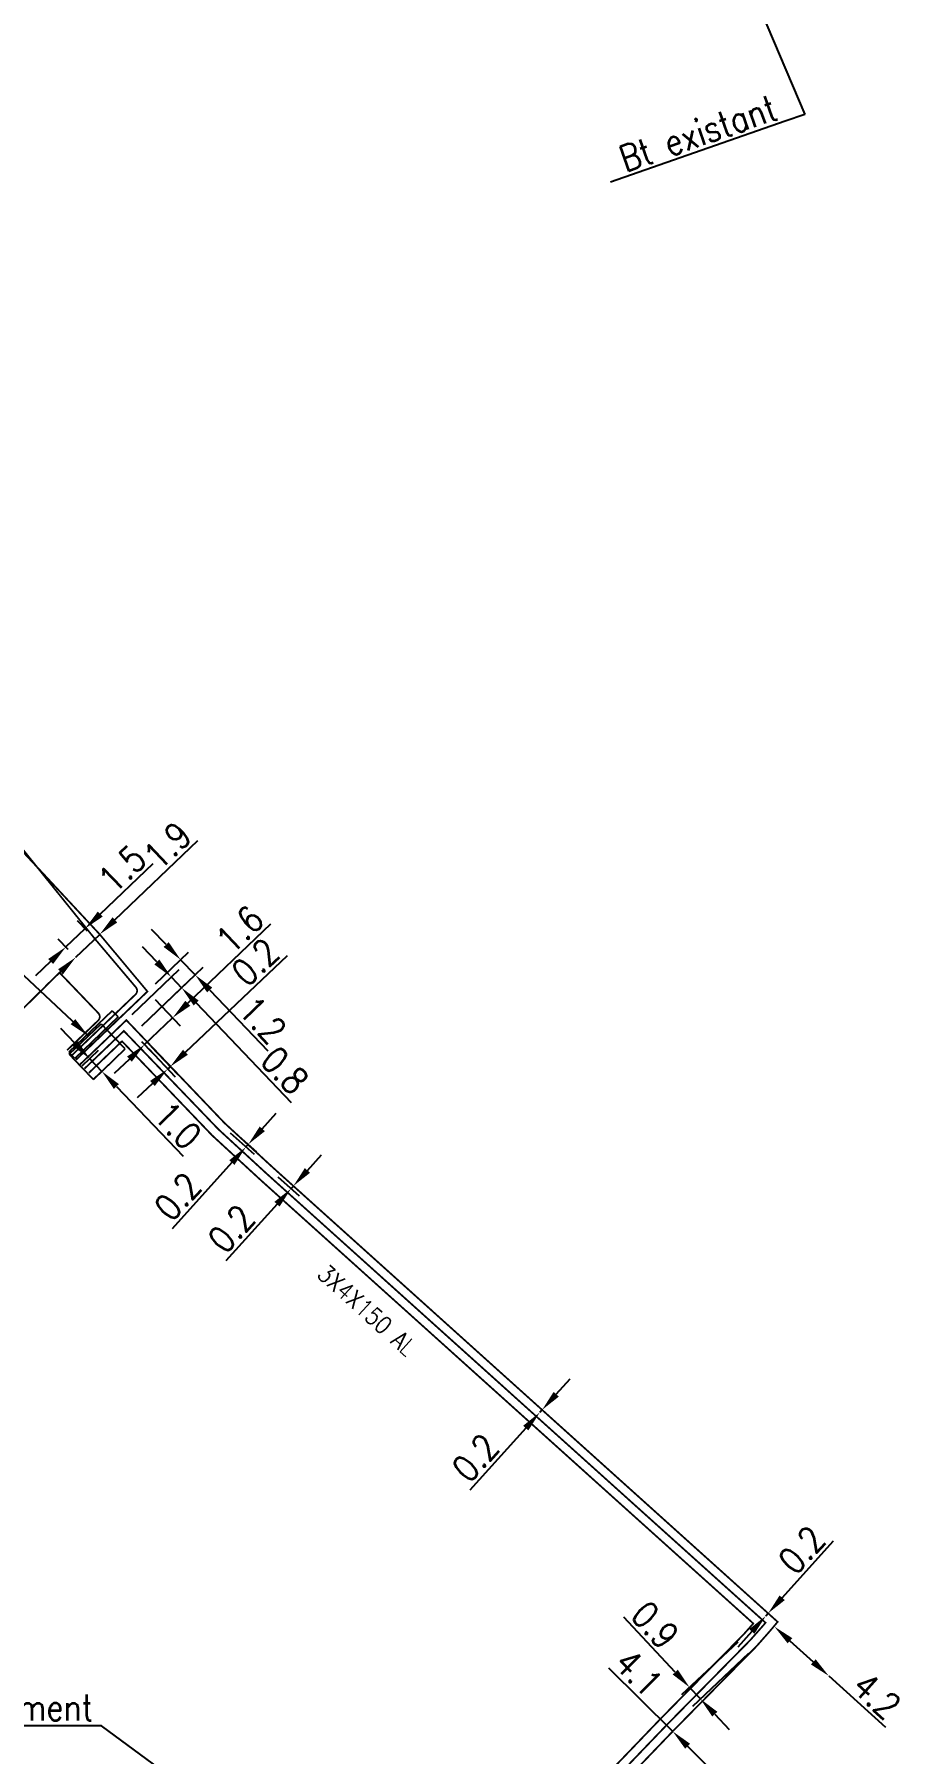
# Model space of a CAD drawing. Header units: millimetres. Extents: x 80000 to 81010, y 144000 to 145002.
# Drawn here: x 80165.6 to 80215.5, y 144738.6 to 144837 of the extents above; entities that cross this region are included whole.
import ezdxf

# ---------------------------------------------------------------- set-up
doc = ezdxf.new("R2010")
doc.units = ezdxf.units.MM
doc.header["$PDMODE"] = 34
doc.linetypes.add('B_ST_AL', pattern=[2000, 1000, 1000])
doc.layers.get('Defpoints').update_dxf_attribs({"linetype": 'CONTINUOUS'})
for name, color, linetype in [('B_100', 3, 'CONTINUOUS'), ('B_110', 1, 'CONTINUOUS'), ('B_400', 7, 'CONTINUOUS')]:
    doc.layers.add(name, color=color, linetype=linetype)
doc.styles.get("Standard").update_dxf_attribs({"font": 'romans.shx', "width": 0.85})
doc.dimstyles.get("Standard").update_dxf_attribs({"dimtxt": 1.5, "dimasz": 1.2, "dimexe": 0.625, "dimexo": 0.625, "dimgap": 0.25, "dimtad": 1, "dimdec": 1, "dimzin": 0, "dimdsep": 46, "dimtxsty": 'Standard', "dimcen": -0.5, "dimadec": 0, "dimazin": 0, "dimtfac": 1, "dimtdec": 1, "dimtmove": 0, "dimatfit": 3, "dimfxl": 0, "dimtolj": 1, "dimtzin": 0, "dimarcsym": 0})

# ---------------------------------------------------------------- blocks, each defined once
blk = doc.blocks.new('*D1224')
at = {"layer": 'B_110', "color": 0, "linetype": 'Continuous', "lineweight": -2, "transparency": 16777216}
for p, q in [((80202.136, 144739.914), (80198.49, 144743.536)), ((80204.193, 144737.87), (80202.987, 144739.068))]:
    blk.add_line(p, q, dxfattribs=at)
at = {"layer": 'B_110', "color": 0, "linetype": 'Continuous', "transparency": 16777216}
for points in [[(80203.128, 144739.21), (80202.846, 144738.927), (80202.136, 144739.914)], [(80204.334, 144738.012), (80204.052, 144737.728), (80205.045, 144737.025)]]:
    blk.add_solid(points, dxfattribs=at)
at = {"layer": 'Defpoints', "color": 0, "linetype": 'Continuous', "transparency": 16777216}
for p in [(80202.136, 144739.914), (80202.136, 144739.914), (80205.045, 144737.025)]:
    blk.add_point(p, dxfattribs=at)
at = {"layer": 'B_110', "color": 0, "linetype": 'Continuous', "transparency": 16777216, "insert": (80200.191, 144743.256), "char_height": 1.5, "attachment_point": 5, "rotation": 315.18955}
blk.add_mtext('\\A1;4.1', dxfattribs=at)
blk = doc.blocks.new('*D1225')
at = {"layer": 'B_110', "color": 0, "linetype": 'Continuous', "lineweight": -2, "transparency": 16777216}
for p, q in [((80208.843, 144745.101), (80210.176, 144743.891)), ((80211.065, 144743.085), (80214.302, 144740.147))]:
    blk.add_line(p, q, dxfattribs=at)
at = {"layer": 'B_110', "color": 0, "linetype": 'Continuous', "transparency": 16777216}
for points in [[(80208.978, 144745.249), (80208.709, 144744.953), (80207.955, 144745.907)], [(80210.311, 144744.04), (80210.042, 144743.743), (80211.065, 144743.085)]]:
    blk.add_solid(points, dxfattribs=at)
at = {"layer": 'Defpoints', "color": 0, "linetype": 'Continuous', "transparency": 16777216}
for p in [(80207.955, 144745.907), (80211.065, 144743.085), (80211.065, 144743.085)]:
    blk.add_point(p, dxfattribs=at)
at = {"layer": 'B_110', "color": 0, "linetype": 'Continuous', "transparency": 16777216, "insert": (80213.8, 144741.953), "char_height": 1.5, "attachment_point": 5, "rotation": 317.77725}
blk.add_mtext('\\A1;4.2', dxfattribs=at)
blk = doc.blocks.new('*D1226')
at = {"layer": 'B_110', "color": 0, "linetype": 'Continuous', "lineweight": -2, "transparency": 16777216}
for p, q in [((80208.399, 144747.561), (80211.324, 144750.81)), ((80207.462, 144746.521), (80207.596, 144746.67)), ((80206.659, 144745.629), (80205.856, 144744.738))]:
    blk.add_line(p, q, dxfattribs=at)
at = {"layer": 'B_110', "color": 0, "linetype": 'Continuous', "transparency": 16777216}
for points in [[(80208.25, 144747.695), (80208.548, 144747.427), (80207.596, 144746.67)], [(80206.51, 144745.763), (80206.808, 144745.495), (80207.462, 144746.521)]]:
    blk.add_solid(points, dxfattribs=at)
at = {"layer": 'Defpoints', "color": 0, "linetype": 'Continuous', "transparency": 16777216}
for p in [(80207.462, 144746.521), (80207.462, 144746.521), (80207.596, 144746.67)]:
    blk.add_point(p, dxfattribs=at)
at = {"layer": 'B_110', "color": 0, "linetype": 'Continuous', "transparency": 16777216, "insert": (80209.52, 144750.3), "char_height": 1.5, "attachment_point": 5, "rotation": 47.99375}
blk.add_mtext('\\A1;0.2', dxfattribs=at)
blk = doc.blocks.new('*D1227')
at = {"layer": 'B_110', "color": 0, "linetype": 'Continuous', "lineweight": -2, "transparency": 16777216}
for p, q in [((80195.472, 144759.203), (80196.275, 144760.095)), ((80194.669, 144758.311), (80194.535, 144758.163)), ((80193.732, 144757.271), (80190.539, 144753.726))]:
    blk.add_line(p, q, dxfattribs=at)
at = {"layer": 'B_110', "color": 0, "linetype": 'Continuous', "transparency": 16777216}
for points in [[(80195.324, 144759.337), (80195.621, 144759.069), (80194.669, 144758.311)], [(80193.584, 144757.405), (80193.881, 144757.137), (80194.535, 144758.163)]]:
    blk.add_solid(points, dxfattribs=at)
at = {"layer": 'Defpoints', "color": 0, "linetype": 'Continuous', "transparency": 16777216}
for p in [(80194.535, 144758.163), (80194.535, 144758.163), (80194.669, 144758.311)]:
    blk.add_point(p, dxfattribs=at)
at = {"layer": 'B_110', "color": 0, "linetype": 'Continuous', "transparency": 16777216, "insert": (80190.857, 144755.573), "char_height": 1.5, "attachment_point": 5, "rotation": 47.99375}
blk.add_mtext('\\A1;0.2', dxfattribs=at)
blk = doc.blocks.new('*D1228')
at = {"layer": 'B_110', "color": 0, "linetype": 'Continuous', "lineweight": -2, "transparency": 16777216}
for p, q in [((80181.248, 144772.014), (80182.051, 144772.905)), ((80179.697, 144771.796), (80180.909, 144770.704)), ((80179.563, 144771.647), (80180.775, 144770.555)), ((80180.445, 144771.122), (80180.311, 144770.973)), ((80179.508, 144770.082), (80176.582, 144766.833))]:
    blk.add_line(p, q, dxfattribs=at)
at = {"layer": 'B_110', "color": 0, "linetype": 'Continuous', "transparency": 16777216}
for points in [[(80181.099, 144772.147), (80181.396, 144771.88), (80180.445, 144771.122)], [(80179.359, 144770.216), (80179.656, 144769.948), (80180.311, 144770.973)]]:
    blk.add_solid(points, dxfattribs=at)
at = {"layer": 'Defpoints', "color": 0, "linetype": 'Continuous', "transparency": 16777216}
for p in [(80179.098, 144772.065), (80179.232, 144772.214), (80180.311, 144770.973)]:
    blk.add_point(p, dxfattribs=at)
at = {"layer": 'B_110', "color": 0, "linetype": 'Continuous', "transparency": 16777216, "insert": (80176.901, 144768.681), "char_height": 1.5, "attachment_point": 5, "rotation": 47.99375}
blk.add_mtext('\\A1;0.2', dxfattribs=at)
blk = doc.blocks.new('*D1229')
at = {"layer": 'B_110', "color": 0, "linetype": 'Continuous', "lineweight": -2, "transparency": 16777216}
for p, q in [((80178.665, 144774.394), (80179.468, 144775.286)), ((80176.835, 144774.158), (80178.193, 144772.936)), ((80176.969, 144774.307), (80178.327, 144773.084)), ((80177.862, 144773.503), (80177.728, 144773.354)), ((80176.925, 144772.462), (80173.513, 144768.674))]:
    blk.add_line(p, q, dxfattribs=at)
at = {"layer": 'B_110', "color": 0, "linetype": 'Continuous', "transparency": 16777216}
for points in [[(80178.517, 144774.528), (80178.814, 144774.26), (80177.862, 144773.503)], [(80176.777, 144772.596), (80177.074, 144772.328), (80177.728, 144773.354)]]:
    blk.add_solid(points, dxfattribs=at)
at = {"layer": 'Defpoints', "color": 0, "linetype": 'Continuous', "transparency": 16777216}
for p in [(80176.505, 144774.725), (80176.371, 144774.576), (80177.728, 144773.354)]:
    blk.add_point(p, dxfattribs=at)
at = {"layer": 'B_110', "color": 0, "linetype": 'Continuous', "transparency": 16777216, "insert": (80173.832, 144770.521), "char_height": 1.5, "attachment_point": 5, "rotation": 47.99375}
blk.add_mtext('\\A1;0.2', dxfattribs=at)
blk = doc.blocks.new('*D1230')
at = {"layer": 'B_400', "color": 0, "linetype": 'Continuous', "lineweight": -2, "transparency": 16777216}
for p, q in [((80167.97, 144779.271), (80167.141, 144780.138)), ((80169.287, 144778.87), (80168.349, 144777.972)), ((80168.8, 144778.404), (80169.491, 144777.682)), ((80169.978, 144778.147), (80169.04, 144777.249)), ((80170.321, 144776.815), (80174.142, 144772.823))]:
    blk.add_line(p, q, dxfattribs=at)
at = {"layer": 'B_400', "color": 0, "linetype": 'Continuous', "transparency": 16777216}
for points in [[(80168.115, 144779.409), (80167.826, 144779.133), (80168.8, 144778.404)], [(80170.466, 144776.953), (80170.177, 144776.676), (80169.491, 144777.682)]]:
    blk.add_solid(points, dxfattribs=at)
at = {"layer": 'Defpoints', "color": 0, "linetype": 'Continuous', "transparency": 16777216}
for p in [(80169.738, 144779.302), (80168.8, 144778.404), (80170.43, 144778.58)]:
    blk.add_point(p, dxfattribs=at)
at = {"layer": 'B_400', "color": 0, "linetype": 'Continuous', "transparency": 16777216, "insert": (80173.831, 144774.594), "char_height": 1.5, "attachment_point": 5, "rotation": 313.74471}
blk.add_mtext('\\A1;1.0', dxfattribs=at)
blk = doc.blocks.new('*D1233')
at = {"layer": 'B_110', "color": 0, "linetype": 'Continuous', "lineweight": -2, "transparency": 16777216}
for p, q in [((80202.283, 144743.305), (80199.333, 144746.447)), ((80205.864, 144745.021), (80202.649, 144742.002)), ((80206.481, 144744.365), (80203.265, 144741.346)), ((80203.721, 144741.774), (80203.105, 144742.43)), ((80204.542, 144740.899), (80205.364, 144740.024))]:
    blk.add_line(p, q, dxfattribs=at)
at = {"layer": 'B_110', "color": 0, "linetype": 'Continuous', "transparency": 16777216}
for points in [[(80202.429, 144743.441), (80202.138, 144743.168), (80203.105, 144742.43)], [(80204.688, 144741.036), (80204.397, 144740.762), (80203.721, 144741.774)]]:
    blk.add_solid(points, dxfattribs=at)
at = {"layer": 'Defpoints', "color": 0, "linetype": 'Continuous', "transparency": 16777216}
for p in [(80206.32, 144745.449), (80206.936, 144744.793), (80203.721, 144741.774)]:
    blk.add_point(p, dxfattribs=at)
at = {"layer": 'B_110', "color": 0, "linetype": 'Continuous', "transparency": 16777216, "insert": (80201.126, 144745.998), "char_height": 1.5, "attachment_point": 5, "rotation": 313.19766}
blk.add_mtext('\\A1;0.9', dxfattribs=at)
blk = doc.blocks.new('*D1234')
at = {"layer": 'B_110', "color": 0, "linetype": 'Continuous', "lineweight": -2, "transparency": 16777216}
for p, q in [((80174.271, 144778.777), (80180.107, 144784.304)), ((80172.167, 144778.962), (80173.684, 144777.36)), ((80172.312, 144779.099), (80173.829, 144777.498)), ((80173.254, 144777.814), (80173.399, 144777.951)), ((80172.383, 144776.989), (80171.512, 144776.164))]:
    blk.add_line(p, q, dxfattribs=at)
at = {"layer": 'B_110', "color": 0, "linetype": 'Continuous', "transparency": 16777216}
for points in [[(80174.133, 144778.922), (80174.408, 144778.631), (80173.399, 144777.951)], [(80172.245, 144777.134), (80172.52, 144776.844), (80173.254, 144777.814)]]:
    blk.add_solid(points, dxfattribs=at)
at = {"layer": 'Defpoints', "color": 0, "linetype": 'Continuous', "transparency": 16777216}
for p in [(80171.737, 144779.416), (80171.882, 144779.553), (80173.399, 144777.951)]:
    blk.add_point(p, dxfattribs=at)
at = {"layer": 'B_110', "color": 0, "linetype": 'Continuous', "transparency": 16777216, "insert": (80178.268, 144783.94), "char_height": 1.5, "attachment_point": 5, "rotation": 43.44611}
blk.add_mtext('\\A1;0.2', dxfattribs=at)
blk = doc.blocks.new('*D507')
at = {"layer": 'B_110', "color": 0, "linetype": 'Continuous', "lineweight": -2, "transparency": 16777216}
for p, q in [((80172.635, 144783.942), (80171.805, 144784.809)), ((80171.22, 144780.928), (80173.916, 144783.507)), ((80171.775, 144780.282), (80174.504, 144782.893)), ((80173.464, 144783.075), (80174.052, 144782.461)), ((80174.882, 144781.594), (80180.323, 144775.908))]:
    blk.add_line(p, q, dxfattribs=at)
at = {"layer": 'B_110', "color": 0, "linetype": 'Continuous', "transparency": 16777216}
for points in [[(80172.779, 144784.081), (80172.49, 144783.804), (80173.464, 144783.075)], [(80175.026, 144781.732), (80174.737, 144781.456), (80174.052, 144782.461)]]:
    blk.add_solid(points, dxfattribs=at)
at = {"layer": 'Defpoints', "color": 0, "linetype": 'Continuous', "transparency": 16777216}
for p in [(80173.464, 144783.075), (80170.768, 144780.496), (80171.323, 144779.85)]:
    blk.add_point(p, dxfattribs=at)
at = {"layer": 'B_110', "color": 0, "linetype": 'Continuous', "transparency": 16777216, "insert": (80179.949, 144777.745), "char_height": 1.5, "attachment_point": 5, "rotation": 313.73863}
blk.add_mtext('\\A1;0.8', dxfattribs=at)
blk = doc.blocks.new('*D508')
at = {"layer": 'B_110', "color": 0, "linetype": 'Continuous', "lineweight": -2, "transparency": 16777216}
for p, q in [((80169.396, 144786.682), (80172.422, 144789.578)), ((80167.428, 144784.799), (80168.529, 144785.852)), ((80168.663, 144785.712), (80168.097, 144786.304)), ((80167.562, 144784.659), (80166.996, 144785.251)), ((80166.561, 144783.97), (80165.694, 144783.14))]:
    blk.add_line(p, q, dxfattribs=at)
at = {"layer": 'B_110', "color": 0, "linetype": 'Continuous', "transparency": 16777216}
for points in [[(80169.257, 144786.826), (80169.534, 144786.537), (80168.529, 144785.852)], [(80166.423, 144784.114), (80166.699, 144783.825), (80167.428, 144784.799)]]:
    blk.add_solid(points, dxfattribs=at)
at = {"layer": 'Defpoints', "color": 0, "linetype": 'Continuous', "transparency": 16777216}
for p in [(80168.529, 144785.852), (80169.095, 144785.261), (80167.994, 144784.208)]:
    blk.add_point(p, dxfattribs=at)
at = {"layer": 'B_110', "color": 0, "linetype": 'Continuous', "transparency": 16777216, "insert": (80170.651, 144789.267), "char_height": 1.5, "attachment_point": 5, "rotation": 43.73863}
blk.add_mtext('\\A1;1.5', dxfattribs=at)
blk = doc.blocks.new('*D1724')
at = {"layer": 'B_110', "color": 0, "linetype": 'Continuous', "lineweight": -2, "transparency": 16777216}
for p, q in [((80170.235, 144786.35), (80174.988, 144790.899)), ((80167.995, 144784.207), (80169.368, 144785.521)), ((80167.563, 144784.659), (80167.563, 144784.659)), ((80167.128, 144783.377), (80166.261, 144782.548))]:
    blk.add_line(p, q, dxfattribs=at)
at = {"layer": 'B_110', "color": 0, "linetype": 'Continuous', "transparency": 16777216}
for points in [[(80170.096, 144786.495), (80170.373, 144786.206), (80169.368, 144785.521)], [(80166.989, 144783.522), (80167.266, 144783.233), (80167.995, 144784.207)]]:
    blk.add_solid(points, dxfattribs=at)
at = {"layer": 'Defpoints', "color": 0, "linetype": 'Continuous', "transparency": 16777216}
for p in [(80169.368, 144785.521), (80167.995, 144784.207), (80167.995, 144784.207)]:
    blk.add_point(p, dxfattribs=at)
at = {"layer": 'B_110', "color": 0, "linetype": 'Continuous', "transparency": 16777216, "insert": (80173.239, 144790.609), "char_height": 1.5, "attachment_point": 5, "rotation": 43.73863}
blk.add_mtext('\\A1;1.9', dxfattribs=at)
blk = doc.blocks.new('*D1725')
at = {"layer": 'B_110', "color": 0, "linetype": 'Continuous', "lineweight": -2, "transparency": 16777216}
for p, q in [((80173.167, 144784.937), (80172.337, 144785.804)), ((80171.775, 144780.282), (80175.278, 144783.635)), ((80172.549, 144782.684), (80174.448, 144784.502)), ((80173.997, 144784.07), (80174.827, 144783.203)), ((80175.656, 144782.336), (80178.99, 144778.853))]:
    blk.add_line(p, q, dxfattribs=at)
at = {"layer": 'B_110', "color": 0, "linetype": 'Continuous', "transparency": 16777216}
for points in [[(80173.312, 144785.075), (80173.023, 144784.799), (80173.997, 144784.07)], [(80175.801, 144782.475), (80175.512, 144782.198), (80174.827, 144783.203)]]:
    blk.add_solid(points, dxfattribs=at)
at = {"layer": 'Defpoints', "color": 0, "linetype": 'Continuous', "transparency": 16777216}
for p in [(80174.827, 144783.203), (80172.097, 144782.252), (80171.323, 144779.85)]:
    blk.add_point(p, dxfattribs=at)
at = {"layer": 'B_110', "color": 0, "linetype": 'Continuous', "transparency": 16777216, "insert": (80178.679, 144780.625), "char_height": 1.5, "attachment_point": 5, "rotation": 313.74471}
blk.add_mtext('\\A1;1.2', dxfattribs=at)
blk = doc.blocks.new('*D1726')
at = {"layer": 'B_110', "color": 0, "linetype": 'Continuous', "lineweight": -2, "transparency": 16777216}
for p, q in [((80174.405, 144781.577), (80179.15, 144786.119)), ((80172.53, 144781.801), (80173.97, 144780.296)), ((80171.934, 144779.212), (80173.538, 144780.747)), ((80171.755, 144779.399), (80172.366, 144778.761)), ((80171.067, 144778.382), (80170.2, 144777.553))]:
    blk.add_line(p, q, dxfattribs=at)
at = {"layer": 'B_110', "color": 0, "linetype": 'Continuous', "transparency": 16777216}
for points in [[(80174.266, 144781.721), (80174.543, 144781.432), (80173.538, 144780.747)], [(80170.929, 144778.527), (80171.205, 144778.238), (80171.934, 144779.212)]]:
    blk.add_solid(points, dxfattribs=at)
at = {"layer": 'Defpoints', "color": 0, "linetype": 'Continuous', "transparency": 16777216}
for p in [(80172.097, 144782.252), (80171.323, 144779.85), (80171.934, 144779.212)]:
    blk.add_point(p, dxfattribs=at)
at = {"layer": 'B_110', "color": 0, "linetype": 'Continuous', "transparency": 16777216, "insert": (80177.379, 144785.808), "char_height": 1.5, "attachment_point": 5, "rotation": 43.74471}
blk.add_mtext('\\A1;1.6', dxfattribs=at)

msp = doc.modelspace()

# ---------------------------------------------------------------- linework, layer by layer
at = {"layer": 'B_110', "linetype": 'B_ST_AL', "flags": 128}
msp.add_lwpolyline([(80169.368, 144785.521, 0.1, 0.1, 0), (80162.427, 144792.985, 0.1, 0.1, 0), (80156.989, 144799.897, 0.1, 0.1, 0), (80154.643, 144802.781, 0.1, 0.1, 0), (80151.958, 144805.99, 0.1, 0.1, 0), (80149.401, 144808.809, 0.1, 0.1, 0), (80147.758, 144811.098, 0.1, 0.1, 0), (80144.359, 144814.927, 0.1, 0.1, 0), (80140.668, 144819.403, 0.1, 0.1, 0), (80128.088, 144830.427, 0.1, 0.1, 0), (80122.407, 144835.677, 0.1, 0.1, 0), (80122.273, 144835.529, 0.1, 0.1, 0)], format="xyseb", dxfattribs=at)
at = {"layer": 'B_110', "linetype": 'B_ST_AL', "const_width": 0.1, "flags": 128}
for points in [[(80169.095, 144785.26), (80162.703, 144793.2), (80157.264, 144800.114), (80154.918, 144802.997), (80152.233, 144806.207), (80149.672, 144809.03), (80148.032, 144811.316), (80144.635, 144815.142), (80140.926, 144819.639, 0.08384), (80140.661, 144819.884, 0.326129), (80138.954, 144819.87), (80131.639, 144812.415), (80125.422, 144805.7), (80121.198, 144801.433), (80116.143, 144796.039), (80113.554, 144793.255), (80110.081, 144789.626), (80101.117, 144780.046), (80088.594, 144766.73), (80076.544, 144754.057), (80076.388, 144753.894, 0.203955), (80076.219, 144753.547, 0.256704), (80076.36, 144753.254), (80076.877, 144752.772)], [(80167.773, 144778.598), (80171.414, 144782.082, 0.396753), (80171.435, 144782.493), (80169.095, 144785.261)], [(80167.497, 144778.887), (80169.277, 144780.591, 0.414214), (80169.286, 144781.015), (80167.068, 144783.332), (80158.393, 144774.757), (80152.473, 144780.746), (80146.063, 144774.615)]]:
    msp.add_lwpolyline(points, format="xyb", dxfattribs=at)
for points in [[(80168.015, 144778.345), (80172.097, 144782.252), (80169.368, 144785.52)], [(80168.211, 144778.048), (80170.891, 144780.613), (80176.505, 144774.725), (80179.232, 144772.214), (80194.669, 144758.311), (80208.139, 144746.18), (80207.693, 144745.65), (80206.936, 144744.793), (80202.136, 144739.914), (80197.115, 144734.678), (80193.819, 144731.387), (80191.578, 144729.072), (80185.117, 144722.832), (80181.485, 144719.382), (80169.816, 144708.445), (80165.599, 144705.644), (80150.506, 144691.042), (80148.086, 144688.7), (80146.652, 144690.039), (80144.514, 144692.248), (80131.98, 144706.402), (80138.061, 144712.286), (80138.771, 144711.552)], [(80168.499, 144777.839), (80170.749, 144779.993), (80176.154, 144774.368), (80178.896, 144771.844), (80194.334, 144757.94), (80207.445, 144746.132), (80207.314, 144745.976), (80206.57, 144745.134), (80201.777, 144740.263), (80196.758, 144735.028), (80193.463, 144731.738), (80191.224, 144729.426), (80184.771, 144723.193), (80181.142, 144719.746), (80169.504, 144708.839), (80165.284, 144706.036), (80150.159, 144691.402), (80148.08, 144689.39), (80147.002, 144690.396), (80144.881, 144692.588), (80132.671, 144706.375), (80138.049, 144711.579), (80138.412, 144711.204)], [(80168.741, 144777.587), (80170.642, 144779.405), (80175.804, 144774.011), (80178.559, 144771.475), (80194, 144757.568), (80206.746, 144746.089), (80206.204, 144745.475), (80201.419, 144740.611), (80196.401, 144735.378), (80193.106, 144732.089), (80190.871, 144729.78), (80185.424, 144724.518), (80175.344, 144733.533), (80177.165, 144735.661)]]:
    msp.add_lwpolyline(points, dxfattribs=at)
at = {"layer": 'B_400', "color": 7}
for p, q in [((80170.084, 144781.155), (80167.601, 144778.779)), ((80170.43, 144780.794), (80167.946, 144778.417)), ((80170.084, 144781.155), (80170.257, 144780.975)), ((80170.43, 144780.794), (80170.257, 144780.975)), ((80167.623, 144778.662), (80169.448, 144780.408)), ((80169.448, 144780.408), (80170.139, 144779.686)), ((80170.831, 144778.963), (80170.139, 144779.686)), ((80167.601, 144778.779), (80167.773, 144778.598)), ((80167.623, 144778.662), (80168.315, 144777.939)), ((80169.006, 144777.217), (80170.831, 144778.963)), ((80167.946, 144778.417), (80167.773, 144778.598)), ((80169.006, 144777.217), (80168.315, 144777.939))]:
    msp.add_line(p, q, dxfattribs=at)

# ---------------------------------------------------------------- texts
at = {"layer": 'B_100', "linetype": 'Continuous', "insert": (80207.995, 144832.907), "char_height": 1.5, "attachment_point": 6, "rotation": 19.20711}
msp.add_mtext('\\A1;Bt existant', dxfattribs=at)
at = {"layer": 'B_110', "linetype": 'Continuous', "insert": (80182.399, 144766.712), "char_height": 1, "attachment_point": 1, "rotation": 318.02034}
msp.add_mtext('3X4X150 AL', dxfattribs=at)
at = {"layer": 'B_110', "linetype": 'Continuous', "insert": (80168.99, 144740.532), "char_height": 1.5, "attachment_point": 9}
msp.add_mtext('Câble dans bâtiment', dxfattribs=at)

# ---------------------------------------------------------------- dimensions: what is measured, and where the dimension line sits
at = {"layer": 'B_110', "linetype": 'Continuous'}
for base, p1, p2, angle, picture, middle, dimtype in [((80167.995, 144784.207), (80169.368, 144785.521), (80167.995, 144784.207), 43.73863, '*D1724', (80173.93, 144789.887), 160), ((80168.529, 144785.852), (80167.994, 144784.208), (80169.095, 144785.261), 43.73863, '*D508', (80171.343, 144788.545), 161), ((80174.827, 144783.203), (80172.097, 144782.252), (80171.323, 144779.85), 133.74471, '*D1725', (80177.956, 144779.933), 160), ((80173.399, 144777.951), (80171.737, 144779.416), (80171.882, 144779.553), 43.44611, '*D1234', (80178.955, 144783.214), 161), ((80177.728, 144773.354), (80176.505, 144774.725), (80176.371, 144774.576), 227.99375, '*D1229', (80174.575, 144769.852), 161), ((80180.311, 144770.973), (80179.232, 144772.214), (80179.098, 144772.065), 227.99375, '*D1228', (80177.644, 144768.012), 161), ((80194.535, 144758.163), (80194.669, 144758.311), (80194.535, 144758.163), 227.99375, '*D1227', (80191.6, 144754.904), 161), ((80207.462, 144746.521), (80207.596, 144746.67), (80207.462, 144746.521), 227.99375, '*D1226', (80210.263, 144749.631), 161), ((80203.721, 144741.774), (80206.32, 144745.449), (80206.936, 144744.793), 313.19766, '*D1233', (80200.397, 144745.313), 161), ((80211.065, 144743.085), (80207.955, 144745.907), (80211.065, 144743.085), 317.77725, '*D1225', (80213.128, 144741.213), 161), ((80202.136, 144739.914), (80205.045, 144737.025), (80202.136, 144739.914), 135.18955, '*D1224', (80199.486, 144742.547), 161)]:
    dim = msp.add_linear_dim(base=base, p1=p1, p2=p2, angle=angle, dimstyle='Standard', dxfattribs=at)
    dim.commit()
    dim.dimension.update_dxf_attribs({"geometry": picture, "text_midpoint": middle, "dimtype": dimtype})
for base, p1, p2, angle, text, picture, middle in [((80171.934, 144779.212), (80172.097, 144782.252), (80171.323, 144779.85), 43.74471, '1.6', '*D1726', (80178.07, 144785.085)), ((80173.464, 144783.075), (80171.323, 144779.85), (80170.768, 144780.496), 133.73863, '0.8', '*D507', (80179.226, 144777.054))]:
    dim = msp.add_linear_dim(base=base, p1=p1, p2=p2, angle=angle, text=text, dimstyle='Standard', dxfattribs=at)
    dim.commit()
    dim.dimension.update_dxf_attribs({"geometry": picture, "text_midpoint": middle, "dimtype": 160})
at = {"layer": 'B_400', "linetype": 'Continuous'}
dim = msp.add_linear_dim(base=(80168.8, 144778.404), p1=(80170.43, 144778.58), p2=(80169.738, 144779.302), angle=133.74471, dimstyle='Standard', dxfattribs=at)
dim.commit()
dim.dimension.update_dxf_attribs({"geometry": '*D1230', "text_midpoint": (80173.108, 144773.903), "dimtype": 161})

# ---------------------------------------------------------------- leaders
at = {"layer": 'B_100', "linetype": 'Continuous', "annotation_type": 0, "has_hookline": 1, "hookline_direction": 1, "text_width": 10.321, "horizontal_direction": (0.944336, 0.328984, 0)}
msp.add_leader([(80206.396, 144840.177), (80209.694, 144832.439), (80208.56, 144832.045)], dimstyle='Standard', dxfattribs=at)
at = {"layer": 'B_110', "linetype": 'Continuous', "annotation_type": 0, "has_hookline": 1, "hookline_direction": 1, "text_width": 20.218}
msp.add_leader([(80176.597, 144734.998), (80169.46, 144740.234), (80168.26, 144740.234)], dimstyle='Standard', dxfattribs=at)
at = {"layer": 'B_400', "linetype": 'Continuous', "annotation_type": 0, "has_hookline": 1, "hookline_direction": 1, "text_width": 7.974}
msp.add_leader([(80168.714, 144779.706), (80165.038, 144783.153), (80163.838, 144783.153)], dimstyle='Standard', override={"dimgap": 0.25, "dimtad": 1, "dimfxl": 1.25}, dxfattribs=at)

doc.saveas('drawing.dxf')
